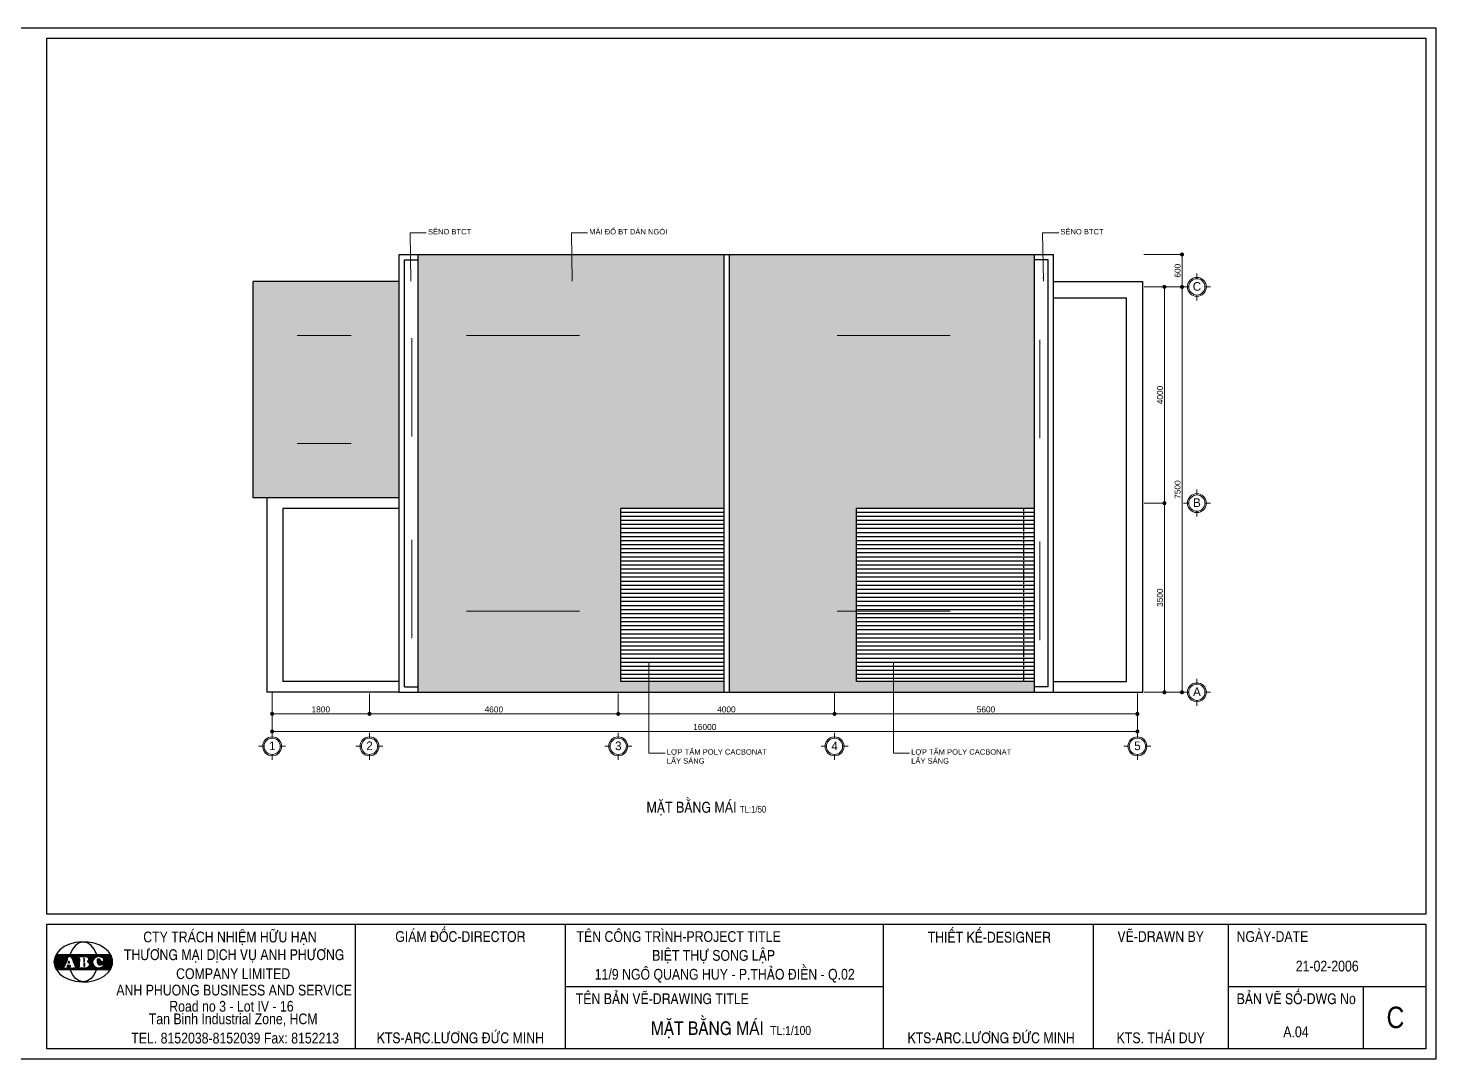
# Model space of a CAD drawing. Header units: millimetres. Extents: x -257631 to 60726, y -119421 to -4977.
# Drawn here: x -202395 to -150512, y -43125 to -4977 of the extents above; entities that cross this region are included whole.
import ezdxf
from ezdxf.enums import TextEntityAlignment as Align

# ---------------------------------------------------------------- set-up
doc = ezdxf.new("R2010")
doc.units = ezdxf.units.MM
doc.header["$LTSCALE"] = 400
doc.header["$MEASUREMENT"] = 0
doc.header["$PDMODE"] = 35
doc.linetypes.add('HIDDEN', pattern=[0.375, 0.25, -0.125])
for name, color, linetype in [('DIM', 144, 'Continuous'), ('HACTH', 8, 'Continuous'), ('hatch', 9, 'Continuous'), ('KHUNG', 5, 'Continuous'), ('net 2', 7, 'Continuous'), ('net 3', 144, 'Continuous'), ('THAY', 7, 'Continuous'), ('VTH-TRUC', 1, 'Continuous')]:
    doc.layers.add(name, color=color, linetype=linetype)
doc.styles.add('100_tieude', font='VAVOB.TTF', dxfattribs={"height": 500})
doc.styles.add('VNI-AVO', font='vhelven.ttf', dxfattribs={"height": 220})
doc.styles.add('VNI-HEL-CON', font='vhelvcn.ttf')
doc.dimstyles.new('10', dxfattribs={"dimscale": 0, "dimtxt": 2, "dimasz": 80, "dimexe": 100, "dimexo": 50, "dimgap": 50, "dimtad": 1, "dimdec": 0, "dimlfac": 0.1, "dimzin": 9, "dimtxsty": 'VNI-AVO', "dimblk": 'DOT', "dimcen": 0, "dimdle": 150, "dimclrd": 146, "dimclre": 146, "dimclrt": 7, "dimadec": 0, "dimazin": 0, "dimtfac": 1, "dimtdec": 0, "dimtix": 1, "dimtmove": 2, "dimatfit": 3, "dimfxl": 0, "dimlwd": 13, "dimlwe": 13, "dimarcsym": 0})
doc.dimstyles.new('style-50', dxfattribs={"dimscale": 0, "dimtxt": 2.3, "dimasz": 150, "dimexe": 50, "dimexo": 50, "dimgap": 50, "dimtad": 1, "dimdec": 0, "dimlfac": 0.5, "dimzin": 9, "dimtxsty": 'VNI-AVO', "dimblk": 'DOT', "dimcen": 0, "dimdle": 150, "dimclrd": 146, "dimclre": 146, "dimclrt": 7, "dimadec": 0, "dimazin": 0, "dimtfac": 1, "dimtdec": 0, "dimtix": 1, "dimtmove": 2, "dimatfit": 3, "dimfxl": 0, "dimlwd": 13, "dimlwe": 13, "dimarcsym": 0})

# ---------------------------------------------------------------- blocks, each defined once
blk = doc.blocks.new('_Dot')
at = {"color": 0, "linetype": 'ByBlock', "lineweight": -2}
blk.add_line((-0.5, 0), (-1, 0), dxfattribs=at)
at = {"color": 0, "linetype": 'ByBlock', "lineweight": 100, "const_width": 0.5}
blk.add_lwpolyline([(-0.25, 0, 1), (0.25, 0, 1)], format="xyb", close=True, dxfattribs=at)
blk = doc.blocks.new('*D364')
at = {"layer": 'Defpoints', "color": 0}
for p in [(67208, 125333), (68664, 125333), (67214, 124133)]:
    blk.add_point(p, dxfattribs=at)
at = {"layer": 'KHUNG', "color": 146, "lineweight": 13}
for p, q in [((67258, 125333), (68714, 125333)), ((68664, 124283), (68664, 125183)), ((67264, 124133), (68714, 124133))]:
    blk.add_line(p, q, dxfattribs=at)
at = {"layer": 'KHUNG', "color": 146, "lineweight": 13, "xscale": 150, "yscale": 150, "zscale": 150}
for p, rotation in [((68664, 125333), 89.99999999998987), ((68664, 124133), 269.9999999999899)]:
    blk.add_blockref('_Dot', p, dxfattribs=dict(at, rotation=rotation))
at = {"layer": 'KHUNG', "color": 7, "insert": (68500, 124733), "char_height": 220, "attachment_point": 5, "rotation": 90, "style": 'VNI-AVO'}
blk.add_mtext('600', dxfattribs=at)
blk = doc.blocks.new('*D361')
at = {"layer": 'Defpoints', "color": 0}
for p in [(67214, 116133), (68014, 116133), (67214, 109133)]:
    blk.add_point(p, dxfattribs=at)
at = {"layer": 'DIM', "color": 146, "lineweight": 13}
for p, q in [((67264, 116133), (68064, 116133)), ((68014, 109283), (68014, 115983)), ((67264, 109133), (68064, 109133))]:
    blk.add_line(p, q, dxfattribs=at)
at = {"layer": 'DIM', "color": 146, "lineweight": 13, "xscale": 150, "yscale": 150, "zscale": 150}
for p, rotation in [((68014, 116133), 89.99999999998987), ((68014, 109133), 269.9999999999899)]:
    blk.add_blockref('_Dot', p, dxfattribs=dict(at, rotation=rotation))
at = {"layer": 'DIM', "color": 7, "insert": (67850, 112633), "char_height": 220, "attachment_point": 5, "rotation": 90, "style": 'VNI-AVO'}
blk.add_mtext('3500', dxfattribs=at)
blk = doc.blocks.new('*D362')
at = {"layer": 'Defpoints', "color": 0}
for p in [(67214, 124133), (68014, 124133), (67214, 116133)]:
    blk.add_point(p, dxfattribs=at)
at = {"layer": 'DIM', "color": 146, "lineweight": 13}
for p, q in [((67264, 124133), (68064, 124133)), ((68014, 116283), (68014, 123983)), ((67264, 116133), (68064, 116133))]:
    blk.add_line(p, q, dxfattribs=at)
at = {"layer": 'DIM', "color": 146, "lineweight": 13, "xscale": 150, "yscale": 150, "zscale": 150}
for p, rotation in [((68014, 124133), 89.99999999998987), ((68014, 116133), 269.9999999999899)]:
    blk.add_blockref('_Dot', p, dxfattribs=dict(at, rotation=rotation))
at = {"layer": 'DIM', "color": 7, "insert": (67850, 120133), "char_height": 220, "attachment_point": 5, "rotation": 90, "style": 'VNI-AVO'}
blk.add_mtext('4000', dxfattribs=at)
blk = doc.blocks.new('TRUC')
at = {"layer": 'KHUNG', "lineweight": 20}
blk.add_circle((0, -500), 300, dxfattribs=at)
at = {"layer": 'VTH-TRUC', "color": 2, "lineweight": 20}
for p, q in [((0, -200), (0, 0)), ((-300, -500), (-500, -500)), ((300, -500), (500, -500)), ((0, -800), (0, -1000))]:
    blk.add_line(p, q, dxfattribs=at)
blk.add_circle((0, -500), 350, dxfattribs=at)
at = {"layer": 'VTH-TRUC', "color": 7, "style": '100_tieude'}
blk.add_attdef('A', text='', height=320, dxfattribs=at).set_placement((2, -482), align=Align.MIDDLE_CENTER)
blk = doc.blocks.new('*D363')
at = {"layer": 'Defpoints', "color": 0}
for p in [(67214, 124133), (68664, 124133), (67214, 109133)]:
    blk.add_point(p, dxfattribs=at)
at = {"layer": 'DIM', "color": 146, "lineweight": 13}
for p, q in [((67264, 124133), (68714, 124133)), ((68664, 109283), (68664, 123983)), ((67264, 109133), (68714, 109133))]:
    blk.add_line(p, q, dxfattribs=at)
at = {"layer": 'DIM', "color": 146, "lineweight": 13, "xscale": 150, "yscale": 150, "zscale": 150}
for p, rotation in [((68664, 124133), 89.99999999998987), ((68664, 109133), 269.9999999999899)]:
    blk.add_blockref('_Dot', p, dxfattribs=dict(at, rotation=rotation))
at = {"layer": 'DIM', "color": 7, "insert": (68500, 116633), "char_height": 220, "attachment_point": 5, "rotation": 90, "style": 'VNI-AVO'}
blk.add_mtext('7500', dxfattribs=at)
blk = doc.blocks.new('*D356')
at = {"layer": 'Defpoints', "color": 0}
for p in [(35014, 109183), (67014, 109133), (67014, 107683)]:
    blk.add_point(p, dxfattribs=at)
at = {"layer": 'HACTH', "color": 146, "lineweight": 13}
for p, q in [((35014, 109133), (35014, 107633)), ((67014, 109083), (67014, 107633)), ((35164, 107683), (66864, 107683))]:
    blk.add_line(p, q, dxfattribs=at)
at = {"layer": 'HACTH', "color": 146, "lineweight": 13, "xscale": 150, "yscale": 150, "zscale": 150}
for p, rotation in [((35014, 107683), 179.9999999999899), ((67014, 107683), 359.9999999999899)]:
    blk.add_blockref('_Dot', p, dxfattribs=dict(at, rotation=rotation))
at = {"layer": 'HACTH', "color": 7, "insert": (51014, 107847), "char_height": 220, "attachment_point": 5, "style": 'VNI-AVO'}
blk.add_mtext('16000', dxfattribs=at)
blk = doc.blocks.new('*D357')
at = {"layer": 'Defpoints', "color": 0}
for p in [(55814, 109183), (67014, 109133), (67014, 108333)]:
    blk.add_point(p, dxfattribs=at)
at = {"layer": 'HACTH', "color": 146, "lineweight": 13}
for p, q in [((55814, 109133), (55814, 108283)), ((67014, 109083), (67014, 108283)), ((55964, 108333), (66864, 108333))]:
    blk.add_line(p, q, dxfattribs=at)
at = {"layer": 'HACTH', "color": 146, "lineweight": 13, "xscale": 150, "yscale": 150, "zscale": 150}
for p, rotation in [((55814, 108333), 179.9999999999899), ((67014, 108333), 359.9999999999899)]:
    blk.add_blockref('_Dot', p, dxfattribs=dict(at, rotation=rotation))
at = {"layer": 'HACTH', "color": 7, "insert": (61414, 108497), "char_height": 220, "attachment_point": 5, "style": 'VNI-AVO'}
blk.add_mtext('5600', dxfattribs=at)
blk = doc.blocks.new('*D358')
at = {"layer": 'Defpoints', "color": 0}
for p in [(47814, 109133), (55814, 109183), (55814, 108333)]:
    blk.add_point(p, dxfattribs=at)
at = {"layer": 'HACTH', "color": 146, "lineweight": 13}
for p, q in [((47814, 109083), (47814, 108283)), ((55814, 109133), (55814, 108283)), ((47964, 108333), (55664, 108333))]:
    blk.add_line(p, q, dxfattribs=at)
at = {"layer": 'HACTH', "color": 146, "lineweight": 13, "xscale": 150, "yscale": 150, "zscale": 150}
for p, rotation in [((47814, 108333), 179.9999999999899), ((55814, 108333), 359.9999999999899)]:
    blk.add_blockref('_Dot', p, dxfattribs=dict(at, rotation=rotation))
at = {"layer": 'HACTH', "color": 7, "insert": (51814, 108497), "char_height": 220, "attachment_point": 5, "style": 'VNI-AVO'}
blk.add_mtext('4000', dxfattribs=at)
blk = doc.blocks.new('*D359')
at = {"layer": 'Defpoints', "color": 0}
for p in [(38614, 109133), (47814, 109133), (47814, 108333)]:
    blk.add_point(p, dxfattribs=at)
at = {"layer": 'HACTH', "color": 146, "lineweight": 13}
for p, q in [((38614, 109083), (38614, 108283)), ((47814, 109083), (47814, 108283)), ((38764, 108333), (47664, 108333))]:
    blk.add_line(p, q, dxfattribs=at)
at = {"layer": 'HACTH', "color": 146, "lineweight": 13, "xscale": 150, "yscale": 150, "zscale": 150}
for p, rotation in [((38614, 108333), 179.9999999999899), ((47814, 108333), 359.9999999999899)]:
    blk.add_blockref('_Dot', p, dxfattribs=dict(at, rotation=rotation))
at = {"layer": 'HACTH', "color": 7, "insert": (43214, 108497), "char_height": 220, "attachment_point": 5, "style": 'VNI-AVO'}
blk.add_mtext('4600', dxfattribs=at)
blk = doc.blocks.new('*D360')
at = {"layer": 'Defpoints', "color": 0}
for p in [(35014, 109183), (38614, 109133), (38614, 108333)]:
    blk.add_point(p, dxfattribs=at)
at = {"layer": 'HACTH', "color": 146, "lineweight": 13}
for p, q in [((35014, 109133), (35014, 108283)), ((38614, 109083), (38614, 108283)), ((35164, 108333), (38464, 108333))]:
    blk.add_line(p, q, dxfattribs=at)
at = {"layer": 'HACTH', "color": 146, "lineweight": 13, "xscale": 150, "yscale": 150, "zscale": 150}
for p, rotation in [((35014, 108333), 179.9999999999899), ((38614, 108333), 359.9999999999899)]:
    blk.add_blockref('_Dot', p, dxfattribs=dict(at, rotation=rotation))
at = {"layer": 'HACTH', "color": 7, "insert": (36814, 108497), "char_height": 220, "attachment_point": 5, "style": 'VNI-AVO'}
blk.add_mtext('1800', dxfattribs=at)
blk = doc.blocks.new('*X2')
at = {"color": 0}
for p, q in [((195.6, 214), (204.69, 214)), ((195.65, 214.1), (204.8, 214.1)), ((195.69, 214.2), (204.98, 214.2)), ((195.74, 214.3), (205.31, 214.3)), ((195.79, 214.4), (234.23, 214.4)), ((195.84, 214.5), (234.18, 214.5)), ((195.89, 214.6), (234.13, 214.6)), ((195.95, 214.7), (234.07, 214.7)), ((196.01, 214.8), (234.01, 214.8)), ((196.06, 214.9), (233.96, 214.9)), ((196.12, 215), (233.9, 215)), ((196.19, 215.1), (233.83, 215.1)), ((196.25, 215.2), (233.77, 215.2)), ((196.32, 215.3), (233.7, 215.3)), ((196.39, 215.4), (233.63, 215.4)), ((196.46, 215.5), (233.56, 215.5)), ((205.94, 214.3), (224.91, 214.3)), ((206.27, 214.2), (212.19, 214.2)), ((206.43, 214.1), (212.09, 214.1)), ((206.55, 214), (212.07, 214)), ((214.51, 214.2), (214.64, 214.2)), ((217.19, 214.2), (224.42, 214.2)), ((217.44, 214.1), (224.14, 214.1)), ((217.68, 214), (223.91, 214)), ((226.21, 214.3), (234.28, 214.3)), ((226.5, 214.2), (234.32, 214.2)), ((226.76, 214.1), (234.37, 214.1)), ((227.03, 214), (234.41, 214)), ((194.97, 211.2), (203.73, 211.2)), ((194.97, 211.1), (203.68, 211.1)), ((194.97, 211), (203.63, 211)), ((194.97, 210.9), (203.58, 210.9)), ((194.97, 210.8), (203.53, 210.8)), ((194.97, 210.7), (203.48, 210.7)), ((194.98, 211.4), (203.83, 211.4)), ((194.98, 211.3), (203.78, 211.3)), ((194.98, 210.6), (203.43, 210.6)), ((194.98, 210.5), (203.38, 210.5)), ((194.99, 211.5), (203.88, 211.5)), ((194.99, 210.4), (203.33, 210.4)), ((194.99, 210.3), (203.28, 210.3)), ((195, 211.6), (203.93, 211.6)), ((195, 210.2), (203.23, 210.2)), ((195.01, 211.7), (203.98, 211.7)), ((195.01, 210.1), (203.18, 210.1)), ((195.02, 211.8), (204.03, 211.8)), ((195.02, 210), (203.13, 210)), ((195.03, 211.9), (204.08, 211.9)), ((195.04, 209.9), (203.08, 209.9)), ((195.05, 212), (204.13, 212)), ((195.05, 209.8), (203.03, 209.8)), ((195.06, 212.1), (204.18, 212.1)), ((195.07, 209.7), (202.98, 209.7)), ((195.08, 212.2), (204.23, 212.2)), ((195.08, 209.6), (202.93, 209.6)), ((195.09, 212.3), (204.28, 212.3)), ((195.1, 209.5), (202.88, 209.5)), ((195.11, 212.4), (204.33, 212.4)), ((195.12, 209.4), (202.83, 209.4)), ((195.13, 212.5), (204.38, 212.5)), ((195.14, 209.3), (202.78, 209.3)), ((195.15, 212.6), (204.39, 212.6)), ((195.16, 209.2), (202.73, 209.2)), ((195.18, 212.7), (204.41, 212.7)), ((195.19, 209.1), (202.68, 209.1)), ((195.2, 212.8), (204.43, 212.8)), ((195.21, 209), (202.63, 209)), ((195.23, 212.9), (204.45, 212.9)), ((195.24, 208.9), (202.58, 208.9)), ((195.25, 213), (204.46, 213)), ((195.26, 208.8), (202.51, 208.8)), ((195.28, 213.1), (204.48, 213.1)), ((195.29, 208.7), (202.41, 208.7)), ((195.31, 213.2), (204.51, 213.2)), ((195.32, 208.6), (202.31, 208.6)), ((195.34, 213.3), (204.5, 213.3)), ((195.35, 208.5), (202.21, 208.5)), ((195.38, 213.4), (204.48, 213.4)), ((195.39, 208.4), (202.11, 208.4)), ((195.41, 213.5), (204.46, 213.5)), ((195.42, 208.3), (201.87, 208.3)), ((195.45, 213.6), (204.46, 213.6)), ((195.46, 208.2), (201.69, 208.2)), ((195.48, 213.7), (204.5, 213.7)), ((195.5, 208.1), (201.56, 208.1)), ((195.52, 213.8), (204.55, 213.8)), ((195.54, 208), (201.55, 208)), ((195.56, 213.9), (204.59, 213.9)), ((195.58, 207.9), (201.54, 207.9)), ((195.62, 207.8), (201.53, 207.8)), ((195.67, 207.7), (201.54, 207.7)), ((195.71, 207.6), (201.59, 207.6)), ((195.76, 207.5), (201.64, 207.5)), ((195.81, 207.4), (201.77, 207.4)), ((195.86, 207.3), (202.31, 207.3)), ((195.91, 207.2), (234.1, 207.2)), ((195.97, 207.1), (234.05, 207.1)), ((196.03, 207), (233.99, 207)), ((196.09, 206.9), (233.93, 206.9)), ((196.15, 206.8), (233.87, 206.8)), ((196.21, 206.7), (233.81, 206.7)), ((196.28, 206.6), (233.74, 206.6)), ((196.34, 206.5), (233.68, 206.5)), ((196.41, 206.4), (233.61, 206.4)), ((196.49, 206.3), (233.53, 206.3)), ((203.32, 207.3), (206.6, 207.3)), ((203.86, 208.6), (206.38, 208.6)), ((203.86, 208.5), (206.34, 208.5)), ((203.87, 208.7), (206.37, 208.7)), ((203.87, 208.4), (206.25, 208.4)), ((203.88, 208.8), (206.35, 208.8)), ((203.89, 208.9), (206.1, 208.9)), ((203.89, 207.4), (206.25, 207.4)), ((204.09, 209), (205.54, 209)), ((204.17, 208.3), (206.16, 208.3)), ((204.18, 207.5), (206.12, 207.5)), ((204.27, 208.2), (206.02, 208.2)), ((204.3, 207.6), (206.03, 207.6)), ((204.35, 208.1), (205.89, 208.1)), ((204.41, 208), (205.87, 208)), ((204.41, 207.7), (205.94, 207.7)), ((204.43, 207.9), (205.87, 207.9)), ((204.44, 207.8), (205.87, 207.8)), ((204.47, 210.5), (205.82, 210.5)), ((204.47, 210.4), (205.84, 210.4)), ((204.48, 210.6), (205.81, 210.6)), ((204.5, 210.3), (205.84, 210.3)), ((204.53, 210.7), (205.78, 210.7)), ((204.57, 210.8), (205.72, 210.8)), ((204.62, 210.9), (205.66, 210.9)), ((204.66, 211), (205.6, 211)), ((204.71, 211.1), (205.54, 211.1)), ((204.76, 211.2), (205.49, 211.2)), ((204.8, 211.3), (205.44, 211.3)), ((204.85, 211.4), (205.39, 211.4)), ((204.91, 211.5), (205.31, 211.5)), ((205.07, 211.6), (205.23, 211.6)), ((206.64, 213.9), (212.05, 213.9)), ((206.72, 213.8), (212.03, 213.8)), ((206.81, 213.7), (212, 213.7)), ((206.89, 213.6), (212.04, 213.6)), ((206.98, 213.5), (212.1, 213.5)), ((207.05, 213.4), (212.22, 213.4)), ((207.12, 213.3), (212.41, 213.3)), ((207.19, 213.2), (212.54, 213.2)), ((207.26, 213.1), (212.61, 213.1)), ((207.33, 213), (212.65, 213)), ((207.37, 212.9), (212.69, 212.9)), ((207.41, 212.8), (212.73, 212.8)), ((207.45, 212.7), (212.77, 212.7)), ((207.49, 212.6), (212.77, 212.6)), ((207.53, 212.5), (212.77, 212.5)), ((207.57, 212.4), (212.77, 212.4)), ((207.61, 212.3), (212.77, 212.3)), ((207.65, 212.2), (212.77, 212.2)), ((207.7, 212.1), (212.77, 212.1)), ((207.74, 212), (212.77, 212)), ((207.78, 211.9), (212.77, 211.9)), ((207.82, 211.8), (212.76, 211.8)), ((207.86, 211.7), (212.76, 211.7)), ((207.9, 211.6), (212.75, 211.6)), ((207.94, 211.5), (212.75, 211.5)), ((207.98, 211.4), (212.75, 211.4)), ((208.02, 211.3), (212.74, 211.3)), ((208.06, 211.2), (212.74, 211.2)), ((208.1, 211.1), (212.74, 211.1)), ((208.14, 211), (212.73, 211)), ((208.18, 210.9), (212.73, 210.9)), ((208.23, 210.8), (212.73, 210.8)), ((208.27, 210.7), (212.72, 210.7)), ((208.31, 210.6), (212.72, 210.6)), ((208.36, 210.5), (212.72, 210.5)), ((208.4, 210.4), (212.71, 210.4)), ((208.42, 207.3), (234.16, 207.3)), ((208.44, 210.3), (212.71, 210.3)), ((208.49, 210.2), (212.71, 210.2)), ((208.53, 210.1), (212.7, 210.1)), ((208.57, 210), (212.7, 210)), ((208.62, 209.9), (212.7, 209.9)), ((208.66, 209.8), (212.69, 209.8)), ((208.7, 209.7), (212.69, 209.7)), ((208.75, 209.6), (212.68, 209.6)), ((208.79, 209.5), (212.67, 209.5)), ((208.84, 209.4), (212.67, 209.4)), ((208.88, 209.3), (212.66, 209.3)), ((208.92, 209.2), (212.65, 209.2)), ((208.97, 209.1), (212.65, 209.1)), ((209.01, 209), (212.64, 209)), ((209.05, 208.9), (212.62, 208.9)), ((209.1, 208.8), (212.6, 208.8)), ((209.14, 208.7), (212.58, 208.7)), ((209.18, 208.6), (212.56, 208.6)), ((209.21, 207.4), (212.44, 207.4)), ((209.23, 208.5), (212.48, 208.5)), ((209.45, 207.5), (212.17, 207.5)), ((209.49, 208.4), (212.39, 208.4)), ((209.66, 207.6), (212.06, 207.6)), ((209.7, 208.3), (212.28, 208.3)), ((209.76, 207.7), (212.02, 207.7)), ((209.86, 208.2), (212.13, 208.2)), ((209.86, 207.8), (212.01, 207.8)), ((209.91, 208.1), (212.06, 208.1)), ((209.91, 208), (212.02, 208)), ((209.91, 207.9), (212, 207.9)), ((213.37, 207.4), (224.62, 207.4)), ((215.1, 213.1), (215.85, 213.1)), ((215.1, 212.1), (216.09, 212.1)), ((215.1, 212), (216.09, 212)), ((215.1, 211.9), (216.08, 211.9)), ((215.1, 211.8), (216.05, 211.8)), ((215.1, 211.7), (216.02, 211.7)), ((215.1, 211.6), (215.98, 211.6)), ((215.1, 211.5), (215.83, 211.5)), ((215.1, 210.1), (216.12, 210.1)), ((215.1, 210), (216.16, 210)), ((215.1, 209.9), (216.19, 209.9)), ((215.1, 209.8), (216.23, 209.8)), ((215.1, 209.7), (216.26, 209.7)), ((215.1, 209.6), (216.27, 209.6)), ((215.1, 209.5), (216.29, 209.5)), ((215.1, 209.4), (216.3, 209.4)), ((215.1, 209.3), (216.31, 209.3)), ((215.1, 209.2), (216.3, 209.2)), ((215.1, 209.1), (216.29, 209.1)), ((215.1, 209), (216.28, 209)), ((215.11, 213), (215.9, 213)), ((215.11, 212.5), (216.07, 212.5)), ((215.11, 212.4), (216.09, 212.4)), ((215.11, 212.3), (216.1, 212.3)), ((215.11, 212.2), (216.1, 212.2)), ((215.12, 212.9), (215.95, 212.9)), ((215.12, 212.8), (216, 212.8)), ((215.12, 212.7), (216.04, 212.7)), ((215.12, 212.6), (216.05, 212.6)), ((215.13, 210.2), (216.02, 210.2)), ((215.13, 208.9), (216.27, 208.9)), ((215.15, 208.8), (216.25, 208.8)), ((215.17, 211.4), (215.67, 211.4)), ((215.18, 210.3), (215.9, 210.3)), ((215.18, 208.7), (216.19, 208.7)), ((215.21, 208.6), (216.13, 208.6)), ((215.25, 213.2), (215.64, 213.2)), ((215.28, 208.5), (216.04, 208.5)), ((215.3, 210.4), (215.3, 210.4)), ((215.59, 208.4), (215.74, 208.4)), ((217.47, 207.5), (224.23, 207.5)), ((217.69, 207.6), (223.96, 207.6)), ((217.74, 211.3), (221.8, 211.3)), ((217.75, 211.2), (221.78, 211.2)), ((217.76, 211.4), (221.81, 211.4)), ((217.81, 211.5), (221.82, 211.5)), ((217.82, 211.1), (221.77, 211.1)), ((217.83, 213.9), (223.71, 213.9)), ((217.89, 207.7), (223.78, 207.7)), ((217.95, 211.6), (221.84, 211.6)), ((217.97, 213.8), (223.53, 213.8)), ((218.02, 211), (221.75, 211)), ((218.06, 211.7), (221.85, 211.7)), ((218.07, 207.8), (223.6, 207.8)), ((218.09, 213.7), (223.38, 213.7)), ((218.12, 211.8), (221.88, 211.8)), ((218.15, 213.6), (223.22, 213.6)), ((218.18, 211.9), (221.91, 211.9)), ((218.19, 210.9), (221.75, 210.9)), ((218.2, 207.9), (223.42, 207.9)), ((218.21, 213.5), (223.1, 213.5)), ((218.23, 212), (221.95, 212)), ((218.28, 213.4), (222.98, 213.4)), ((218.28, 212.1), (221.99, 212.1)), ((218.33, 213.3), (222.86, 213.3)), ((218.33, 212.2), (222.04, 212.2)), ((218.34, 210.8), (221.75, 210.8)), ((218.34, 208), (223.26, 208)), ((218.35, 213.2), (222.75, 213.2)), ((218.36, 213.1), (222.66, 213.1)), ((218.37, 212.3), (222.08, 212.3)), ((218.38, 213), (222.57, 213)), ((218.4, 212.9), (222.48, 212.9)), ((218.41, 212.8), (222.41, 212.8)), ((218.41, 212.7), (222.33, 212.7)), ((218.41, 212.4), (222.13, 212.4)), ((218.42, 212.6), (222.26, 212.6)), ((218.43, 212.5), (222.19, 212.5)), ((218.44, 210.7), (221.75, 210.7)), ((218.44, 208.1), (223.14, 208.1)), ((218.51, 208.2), (223.01, 208.2)), ((218.54, 210.6), (221.76, 210.6)), ((218.59, 208.3), (222.89, 208.3)), ((218.64, 210.5), (221.76, 210.5)), ((218.66, 208.4), (222.76, 208.4)), ((218.73, 210.4), (221.77, 210.4)), ((218.73, 208.5), (222.67, 208.5)), ((218.77, 210.3), (221.79, 210.3)), ((218.81, 208.6), (222.59, 208.6)), ((218.82, 210.2), (221.82, 210.2)), ((218.84, 208.7), (222.52, 208.7)), ((218.86, 210.1), (221.84, 210.1)), ((218.86, 208.8), (222.44, 208.8)), ((218.88, 208.9), (222.37, 208.9)), ((218.91, 210), (221.86, 210)), ((218.91, 209), (222.29, 209)), ((218.93, 209.1), (222.22, 209.1)), ((218.95, 209.9), (221.88, 209.9)), ((218.95, 209.3), (222.11, 209.3)), ((218.95, 209.2), (222.15, 209.2)), ((218.96, 209.6), (221.99, 209.6)), ((218.96, 209.5), (222.03, 209.5)), ((218.96, 209.4), (222.07, 209.4)), ((218.97, 209.8), (221.91, 209.8)), ((218.97, 209.7), (221.94, 209.7)), ((224.31, 211.8), (227.07, 211.8)), ((224.31, 211.7), (227.15, 211.7)), ((224.31, 211.6), (227.24, 211.6)), ((224.31, 211.5), (227.35, 211.5)), ((224.31, 211.4), (227.47, 211.4)), ((224.31, 211.3), (227.64, 211.3)), ((224.31, 211.2), (235.04, 211.2)), ((224.32, 212), (226.93, 212)), ((224.32, 211.9), (227, 211.9)), ((224.33, 211.1), (235.05, 211.1)), ((224.34, 212.1), (226.85, 212.1)), ((224.36, 211), (235.05, 211)), ((224.37, 212.2), (226.78, 212.2)), ((224.38, 210.9), (235.05, 210.9)), ((224.4, 212.3), (226.7, 212.3)), ((224.4, 210.8), (235.05, 210.8)), ((224.42, 210.7), (235.05, 210.7)), ((224.44, 212.4), (226.62, 212.4)), ((224.47, 210.6), (235.04, 210.6)), ((224.5, 212.5), (226.53, 212.5)), ((224.51, 210.5), (235.04, 210.5)), ((224.56, 210.4), (235.03, 210.4)), ((224.57, 212.6), (226.42, 212.6)), ((224.6, 210.3), (235.02, 210.3)), ((224.64, 210.2), (235.02, 210.2)), ((224.67, 212.7), (226.29, 212.7)), ((224.68, 210.1), (235.01, 210.1)), ((224.74, 210), (235, 210)), ((224.79, 212.8), (226.12, 212.8)), ((224.81, 209.9), (234.98, 209.9)), ((224.88, 209.8), (234.97, 209.8)), ((224.94, 212.9), (225.88, 212.9)), ((224.95, 209.7), (227.98, 209.7)), ((225.07, 209.6), (227.83, 209.6)), ((225.19, 209.5), (227.69, 209.5)), ((225.32, 209.4), (227.52, 209.4)), ((225.46, 209.3), (227.34, 209.3)), ((225.7, 209.2), (227.15, 209.2)), ((226.2, 209.1), (226.47, 209.1)), ((226.21, 207.4), (234.21, 207.4)), ((226.62, 207.5), (234.26, 207.5)), ((226.93, 207.6), (234.31, 207.6)), ((227.18, 207.7), (234.35, 207.7)), ((227.25, 213.9), (227.54, 213.9)), ((227.42, 207.8), (234.4, 207.8)), ((227.73, 207.9), (234.44, 207.9)), ((227.91, 208), (234.48, 208)), ((227.95, 213.9), (234.46, 213.9)), ((228.01, 211.3), (235.04, 211.3)), ((228.03, 208.1), (234.52, 208.1)), ((228.12, 213.8), (234.5, 213.8)), ((228.12, 208.2), (234.56, 208.2)), ((228.2, 208.3), (234.6, 208.3)), ((228.22, 213.7), (234.54, 213.7)), ((228.25, 211.4), (235.03, 211.4)), ((228.25, 208.4), (234.63, 208.4)), ((228.3, 209.7), (234.95, 209.7)), ((228.31, 213.6), (234.57, 213.6)), ((228.31, 208.5), (234.66, 208.5)), ((228.35, 208.6), (234.7, 208.6)), ((228.38, 213.5), (234.61, 213.5)), ((228.38, 209.6), (234.94, 209.6)), ((228.39, 211.5), (235.03, 211.5)), ((228.39, 208.7), (234.73, 208.7)), ((228.43, 209.5), (234.92, 209.5)), ((228.43, 208.8), (234.76, 208.8)), ((228.44, 213.4), (234.64, 213.4)), ((228.47, 208.9), (234.78, 208.9)), ((228.48, 211.6), (235.02, 211.6)), ((228.48, 209.4), (234.9, 209.4)), ((228.48, 209), (234.81, 209)), ((228.49, 213.3), (234.68, 213.3)), ((228.5, 209.3), (234.88, 209.3)), ((228.5, 209.2), (234.86, 209.2)), ((228.5, 209.1), (234.83, 209.1)), ((228.53, 213.2), (234.71, 213.2)), ((228.55, 211.7), (235.01, 211.7)), ((228.56, 213.1), (234.74, 213.1)), ((228.6, 213), (234.77, 213)), ((228.61, 211.8), (235, 211.8)), ((228.63, 212.9), (234.79, 212.9)), ((228.63, 211.9), (234.99, 211.9)), ((228.64, 212.8), (234.82, 212.8)), ((228.65, 212.7), (234.84, 212.7)), ((228.65, 212), (234.97, 212)), ((228.67, 212.6), (234.87, 212.6)), ((228.68, 212.5), (234.89, 212.5)), ((228.68, 212.4), (234.91, 212.4)), ((228.68, 212.3), (234.93, 212.3)), ((228.68, 212.1), (234.96, 212.1)), ((228.69, 212.2), (234.94, 212.2))]:
    blk.add_line(p, q, dxfattribs=at)
blk = doc.blocks.new('LOGOABC1')
at = {"linetype": 'Continuous'}
for points in [[(-87.7, 0, 0), (-86.6, -5.8, 0), (-83.6, -11.2, 0), (-78.7, -16.2, 0), (-72.2, -20.4, 0), (-64.4, -23.6, 0), (-55.6, -25.8, 0), (-46.2, -26.7, 0), (-36.7, -26.4, 0), (-27.6, -24.9, 0), (-19.2, -22.2, 0), (-12, -18.4, 0), (-6.3, -13.8, 0), (-2.3, -8.5, 0), (-0.3, -2.9, 0), (-0.3, 2.9, 0), (-2.3, 8.5, 0), (-6.3, 13.8, 0), (-12, 18.4, 0), (-19.2, 22.2, 0), (-27.6, 24.9, 0), (-36.7, 26.4, 0), (-46.2, 26.7, 0), (-55.6, 25.8, 0), (-64.4, 23.6, 0), (-72.2, 20.4, 0), (-78.7, 16.2, 0), (-83.6, 11.2, 0), (-86.6, 5.8, 0), (-87.7, 0, 0)], [(-24.3, 10.2, 0), (-27.5, 16.9, 0), (-32.1, 22.1, 0), (-37.7, 25.4, 0), (-43.8, 26.5, 0), (-49.9, 25.4, 0), (-55.5, 22.1, 0), (-60.1, 16.9, 0), (-63.4, 10.2, 0)], [(-24.3, -10.2, 0), (-27.5, -16.9, 0), (-32.1, -22.1, 0), (-37.7, -25.4, 0), (-43.8, -26.5, 0), (-49.9, -25.4, 0), (-55.5, -22.1, 0), (-60.1, -16.9, 0), (-63.4, -10.2, 0)]]:
    blk.add_polyline3d(points, dxfattribs=at)
at = {"xscale": 2.186912887836101, "yscale": 2.186912887836101, "zscale": 2.186912887836101}
blk.add_blockref('*X2', (-514, -461.3), dxfattribs=at)

msp = doc.modelspace()

# ---------------------------------------------------------------- hatches: boundary and pattern name
at = {"layer": 'HACTH'}
h = msp.add_hatch(dxfattribs=at)
h.set_pattern_fill('AR-RSHKE', color=256, scale=40, angle=90, style=0)
h.paths.add_polyline_path([(-188668.2, -14356.1), (-194068.2, -14356.1), (-194068.2, -22356.1), (-193368.2, -22356.1), (-188668.2, -22356.1)])
h.paths.add_polyline_path([(-176668.2, -13356.1), (-187968.2, -13356.1), (-187968.2, -29556.1), (-176668.2, -29556.1), (-176668.2, -29156.1), (-180468.2, -29156.1), (-180468.2, -22756.1), (-176668.2, -22756.1)])
h.paths.add_polyline_path([(-165168.2, -13356.1), (-176468.2, -13356.1), (-176468.2, -29556.1), (-165168.2, -29556.1), (-165168.2, -29156.1), (-171768.2, -29156.1), (-171768.2, -22756.1), (-165168.2, -22756.1)])
h = msp.add_hatch(dxfattribs=at)
h.set_pattern_fill('_USER', color=256, scale=150, style=0, pattern_type=0)
h.set_pattern_definition([(0, (-228381.76, -138689.58), (0, 150), [])])
h.paths.add_polyline_path([(-176668.2, -22756.1), (-180468.2, -22756.1), (-180468.2, -29156.1), (-176668.2, -29156.1)])
h.paths.add_polyline_path([(-165568.2, -22756.1), (-171768.2, -22756.1), (-171768.2, -29156.1), (-165568.2, -29156.1)])
h.paths.add_polyline_path([(-165168.2, -22756.1), (-165568.2, -22756.1), (-165568.2, -29156.1), (-165168.2, -29156.1)])

# ---------------------------------------------------------------- linework, layer by layer
msp.add_lwpolyline([(-203083.6, -43125.1), (-150321.7, -43125.1), (-150321.7, -4977.1), (-203083.6, -4977.1)], close=True, dxfattribs=at)
at = {"layer": 'KHUNG'}
for p, q in [((-190290.3, -42745.6), (-190290.3, -38142.2)), ((-182536.8, -38142.2), (-182536.8, -42745.6)), ((-170760.9, -42745.6), (-170760.9, -38142.2)), ((-163007.4, -38142.2), (-163007.4, -42745.6)), ((-158005.2, -38142.2), (-158005.2, -42745.6)), ((-182536.8, -40443.9), (-170760.9, -40443.9)), ((-158005.2, -40443.9), (-150701.3, -40443.9)), ((-153003, -42745.6), (-153003, -40443.9))]:
    msp.add_line(p, q, dxfattribs=at)
for points in [[(-201706.8, -5356.7), (-150701.3, -5356.7), (-150701.3, -37762.6)], [(-150701.3, -38142.2), (-150701.3, -42745.6), (-201706.8, -42745.6), (-201706.8, -38142.2)]]:
    msp.add_lwpolyline(points, dxfattribs=at)
for points in [[(-201706.8, -5356.7), (-150701.3, -5356.7), (-150701.3, -37762.6), (-201706.8, -37762.6)], [(-201706.8, -38142.2), (-150701.3, -38142.2), (-150701.3, -42745.6), (-201706.8, -42745.6)]]:
    msp.add_lwpolyline(points, close=True, dxfattribs=at)
at = {"layer": 'net 3'}
for p, q in [((-188668.2, -13356.1), (-164468.2, -13356.1)), ((-188668.2, -29556.1), (-188668.2, -13356.1)), ((-187968.2, -29556.1), (-187968.2, -13356.1)), ((-176668.2, -13356.1), (-176668.2, -29556.1)), ((-176468.2, -13356.1), (-176468.2, -29556.1)), ((-165168.2, -29556.1), (-165168.2, -13356.1)), ((-164468.2, -29556.1), (-164468.2, -13356.1)), ((-188468.2, -13556.1), (-187968.2, -13556.1)), ((-188468.2, -29356.1), (-188468.2, -13556.1)), ((-164668.2, -13556.1), (-165168.2, -13556.1)), ((-164668.2, -29356.1), (-164668.2, -13556.1)), ((-188668.2, -14356.1), (-194068.2, -14356.1)), ((-194068.2, -22356.1), (-194068.2, -14356.1)), ((-164468.2, -14356.1), (-161168.2, -14356.1)), ((-161168.2, -18155.9), (-161168.2, -14356.1)), ((-164468.2, -14956.1), (-161768.2, -14956.1)), ((-161768.2, -29156.1), (-161768.2, -14956.1)), ((-161168.2, -29556.1), (-161168.2, -18155.9)), ((-193368.2, -22356.1), (-194068.2, -22356.1)), ((-193568.2, -22356.1), (-193568.2, -29556.1)), ((-188668.2, -22356.1), (-193368.2, -22356.1)), ((-192968.2, -22756.1), (-192968.2, -29156.1)), ((-188668.2, -22756.1), (-192968.2, -22756.1)), ((-180468.2, -29156.1), (-180468.2, -22756.1)), ((-176668.2, -22756.1), (-180468.2, -22756.1)), ((-171768.2, -22756.1), (-171768.2, -29156.1)), ((-165168.2, -22756.1), (-171768.2, -22756.1)), ((-188668.2, -29556.1), (-193568.2, -29556.1)), ((-188668.2, -29156.1), (-192968.2, -29156.1)), ((-188668.2, -29556.1), (-164468.2, -29556.1)), ((-188468.2, -29356.1), (-187968.2, -29356.1)), ((-176668.2, -29156.1), (-180468.2, -29156.1)), ((-165168.2, -29156.1), (-171768.2, -29156.1)), ((-164668.2, -29356.1), (-165168.2, -29356.1)), ((-164468.2, -29156.1), (-161768.2, -29156.1)), ((-164468.2, -29556.1), (-161168.2, -29556.1))]:
    msp.add_line(p, q, dxfattribs=at)
at = {"layer": 'net 3', "linetype": 'HIDDEN'}
msp.add_line((-165568.2, -29156.1), (-165568.2, -22756.1), dxfattribs=at)

# ---------------------------------------------------------------- block references
at = {"layer": 'net 2', "linetype": 'Continuous'}
for p, values in [((-159168.2, -14056.1), {'A': 'C'}), ((-159168.2, -22056.1), {'A': 'B'}), ((-159168.2, -29056.1), {'A': 'A'}), ((-193368.2, -31056.1), {'A': '1'}), ((-189768.2, -31056.1), {'A': '2'}), ((-180568.2, -31056.1), {'A': '3'}), ((-172568.2, -31056.1), {'A': '4'}), ((-161368.2, -31056.1), {'A': '5'})]:
    msp.add_blockref('TRUC', p, dxfattribs=at).add_auto_attribs(values)
at = {"layer": 'THAY', "xscale": 24.74093067678041, "yscale": 27.72690506858635, "zscale": 24.74093067655164}
msp.add_blockref('LOGOABC1', (-199268.5, -39535), dxfattribs=at)

# ---------------------------------------------------------------- texts
at = {"style": 'VNI-HEL-CON'}
for s, height, p in [('CTY TRAÙCH NHIEÄM HÖÕU HAÏN', 396.889, (-194929.1, -38809)), ('GIAÙM ÑOÁC-DIRECTOR', 396.889, (-186407.8, -38793.6)), ('THIEÁT KEÁ-DESIGNER', 396.889, (-166845.1, -38817.7)), ('VEÕ-DRAWN BY', 396.889, (-160506.3, -38793.6)), ('THÖÔNG MAÏI DÒCH VUÏ ANH PHÖÔNG', 396.889, (-194772.9, -39464.8)), ('COMPANY LIMITED', 396.889, (-194809.7, -40168.2)), ('ANH PHUONG BUSINESS AND SERVICE', 396.889, (-194772.9, -40776.3)), ('Road no 3 - Lot IV - 16 ', 396.889, (-194809.7, -41374.9)), ('Tan Binh Industrial Zone, HCM', 396.889, (-194809.7, -41839.7)), ('A.04', 396.89, (-155504.1, -42319.6)), ('TEL. 8152038-8152039 Fax: 8152213', 396.889, (-194736, -42551.3)), ('KTS-ARC.LÖÔNG ÑÖÙC MINH', 396.889, (-186407.8, -42542)), ('KTS-ARC.LÖÔNG ÑÖÙC MINH', 396.889, (-166776, -42542)), ('KTS. THAÙI DUY', 396.889, (-160506.3, -42542))]:
    msp.add_text(s, height=height, dxfattribs=at).set_placement(p, align=Align.CENTER)
for s, height, p in [('TEÂN COÂNG TRÌNH-PROJECT TITLE', 396.889, (-182110.9, -38793.6)), ('NGAØY-DATE', 396.89, (-157698.7, -38793.6)), ('BIEÄT THÖÏ SONG LAÄP', 396.889, (-179315.3, -39491.8)), ('11/9 NGOÂ QUANG HUY - P.THAÛO ÑIEÀN - Q.02', 396.889, (-181437.9, -40190.1)), ('21-02-2006', 396.89, (-155510.5, -39886.1)), ('TEÂN BAÛN VEÕ-DRAWING TITLE', 396.889, (-182139, -41095.3)), ('BAÛN VEÕ SOÁ-DWG No', 396.889, (-157698.7, -41095.3)), ('C', 793.8, (-152153.3, -41984.2))]:
    msp.add_text(s, height=height, dxfattribs=at).set_placement(p)
at = {"attachment_point": 5, "style": 'VNI-HEL-CON'}
for s, insert, char_height in [('{\\H1.512x;MAËT BAÈNG MAÙI \\H0.625x;TL:1/50\\H0.2646x;}', (-177309.2, -33860.1), 264.6), ('{\\H1x;MAËT BAÈNG MAÙI \\H0.4516x; \\H1.476x;TL:1/100\\H0.5x;}', (-176398.3, -42050.5), 502.187)]:
    msp.add_mtext(s, dxfattribs=dict(at, insert=insert, char_height=char_height))
at = {"layer": 'THAY', "ltscale": 5, "char_height": 200, "attachment_point": 1, "style": 'VNI-AVO'}
for s, insert in [('SEÂNO BTCT', (-187605.8, -12413.9)), ('MAÙI ÑOÅ BT DAÙN NGOÙI', (-181641.3, -12413.9)), ('SEÂNO BTCT', (-164215.6, -12413.9)), ('LÔÏP TAÁM POLY CACBONAT\\PLAÁY SAÙNG', (-178771.2, -31663.9)), ('LÔÏP TAÁM POLY CACBONAT\\PLAÁY SAÙNG', (-169733.2, -31663.9))]:
    msp.add_mtext(s, dxfattribs=dict(at, insert=insert))

# ---------------------------------------------------------------- dimensions: what is measured, and where the dimension line sits
at = {"layer": 'DIM'}
for base, p1, p2, picture, middle in [((-160368.2, -14556.1), (-161168.2, -22556.1), (-161168.2, -14556.1), '*D362', (-160531.3, -18556.1)), ((-159718.2, -14556.1), (-161168.2, -29556.1), (-161168.2, -14556.1), '*D363', (-159881.3, -22056.1)), ((-160368.2, -22556.1), (-161168.2, -29556.1), (-161168.2, -22556.1), '*D361', (-160531.3, -26056.1))]:
    dim = msp.add_linear_dim(base=base, p1=p1, p2=p2, angle=90, dimstyle='style-50', override={"dimscale": 1}, dxfattribs=at)
    dim.commit()
    dim.dimension.update_dxf_attribs({"geometry": picture, "text_midpoint": middle, "insert": (-228381.8, -138689.6)})
at = {"layer": 'HACTH'}
for base, p1, p2, picture, middle in [((-161368.2, -31006.1), (-193368.2, -29506.1), (-161368.2, -29556.1), '*D356', (-177368.2, -30843)), ((-189768.2, -30356.1), (-193368.2, -29506.1), (-189768.2, -29556.1), '*D360', (-191568.2, -30193)), ((-180568.2, -30356.1), (-189768.2, -29556.1), (-180568.2, -29556.1), '*D359', (-185168.2, -30193)), ((-172568.2, -30356.1), (-180568.2, -29556.1), (-172568.2, -29506.1), '*D358', (-176568.2, -30193)), ((-161368.2, -30356.1), (-172568.2, -29506.1), (-161368.2, -29556.1), '*D357', (-166968.2, -30193))]:
    dim = msp.add_linear_dim(base=base, p1=p1, p2=p2, dimstyle='style-50', override={"dimscale": 1}, dxfattribs=at)
    dim.commit()
    dim.dimension.update_dxf_attribs({"geometry": picture, "text_midpoint": middle, "insert": (-228381.8, -138689.6)})
at = {"layer": 'KHUNG'}
dim = msp.add_linear_dim(base=(-159718.2, -13356.1), p1=(-161168.2, -14556.1), p2=(-161174.1, -13356.1), angle=90, dimstyle='style-50', override={"dimscale": 1}, dxfattribs=at)
dim.commit()
dim.dimension.update_dxf_attribs({"geometry": '*D364', "text_midpoint": (-159881.3, -13956.1), "insert": (-228381.8, -138689.6)})

# ---------------------------------------------------------------- leaders
at = {"layer": 'HACTH'}
for points in [[(-188236.2, -14349.6), (-188266.2, -12556.1), (-187666.2, -12556.1)], [(-182271.8, -14349.6), (-182301.8, -12556.1), (-181701.8, -12556.1)], [(-164846.1, -14349.6), (-164876.1, -12556.1), (-164276.1, -12556.1)], [(-179431.7, -28439.6), (-179431.7, -31806.1), (-178831.7, -31806.1)], [(-170393.7, -28439.6), (-170393.7, -31806.1), (-169793.7, -31806.1)]]:
    msp.add_leader(points, dimstyle='style-50', override={"dimscale": 1, "dimtad": 0}, dxfattribs=at)
at = {"layer": 'hatch'}
for points in [[(-192440.9, -16356.1), (-190439.9, -16356.1)], [(-186183.5, -16356.1), (-181997.1, -16356.1)], [(-168286.8, -16356.1), (-172473.2, -16356.1)], [(-192440.9, -20356.1), (-190439.9, -20356.1)], [(-186183.5, -26556.1), (-181997.1, -26556.1)], [(-168286.8, -26556.1), (-172473.2, -26556.1)]]:
    msp.add_leader(points, dimstyle='10', override={"dimscale": 1, "dimtad": 0}, dxfattribs=at)
at = {"layer": 'KHUNG'}
for points in [[(-188197.8, -16448.9), (-188197.8, -20092.3)], [(-164974.8, -16515.4), (-164974.8, -20158.8)], [(-188197.8, -27557.2), (-188197.8, -23913.7)], [(-164974.8, -27623.7), (-164974.8, -23980.2)]]:
    msp.add_leader(points, dimstyle='style-50', override={"dimscale": 1, "dimtad": 0}, dxfattribs=at)

doc.saveas('drawing.dxf')
